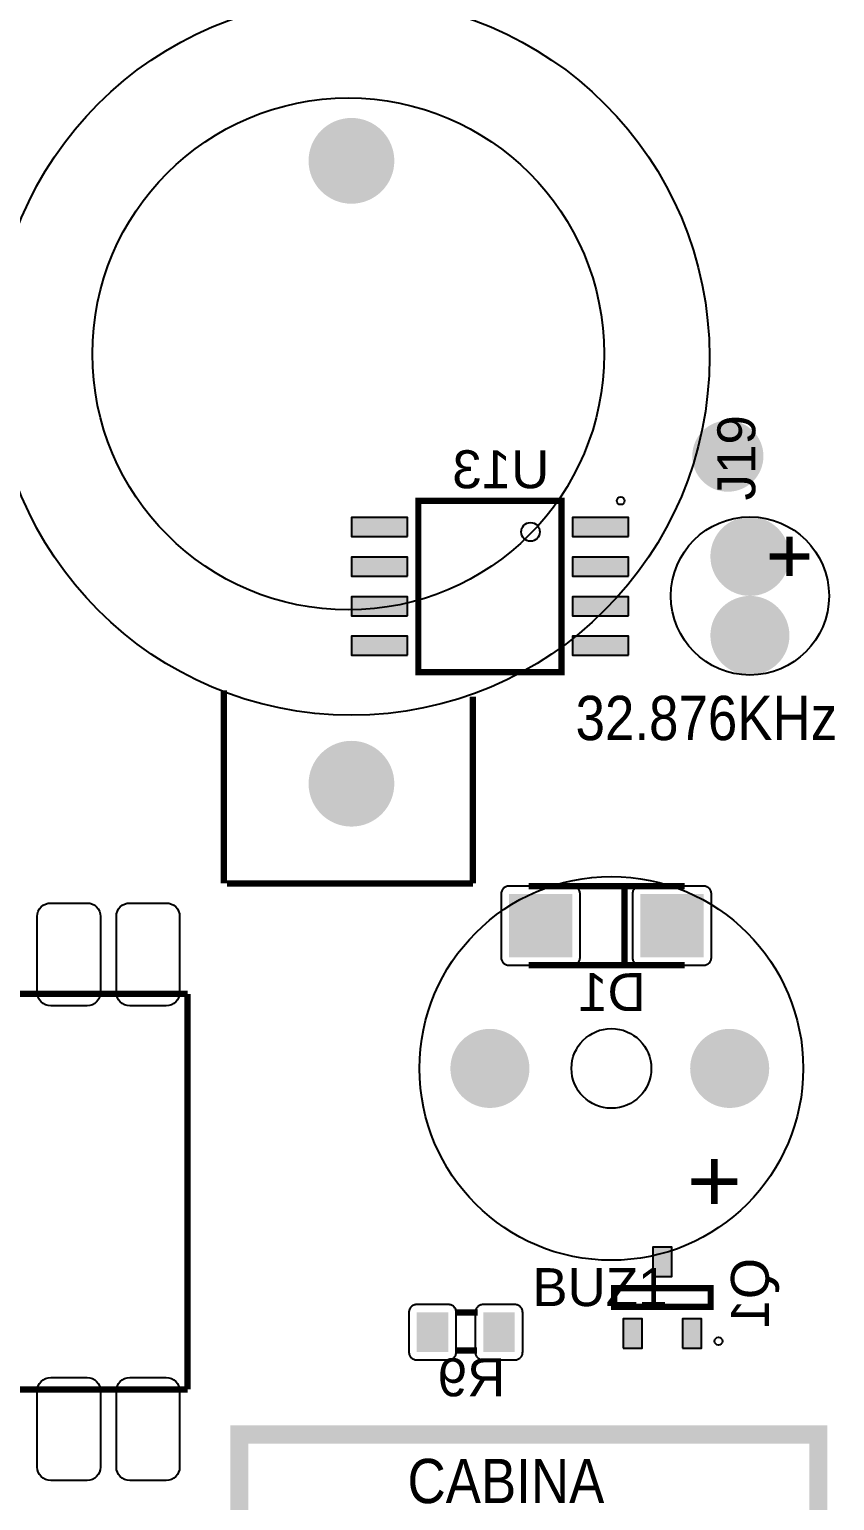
# Model space of a CAD drawing. Header units: inches. Extents: x 15 to 148, y 10 to 111.
# Drawn here: x 138.167 to 139.946, y 100.435 to 103.684 of the extents above; entities that cross this region are included whole.
import ezdxf

# ---------------------------------------------------------------- set-up
doc = ezdxf.new("R2010")
doc.units = ezdxf.units.IN
doc.header["$MEASUREMENT"] = 0
doc.layers.add('BLK_12AWG', color=7, linetype='Continuous')

# ---------------------------------------------------------------- blocks, each defined once
blk = doc.blocks.new('RPAD')
blk.add_trace([(-0.5, -0.5), (-0.5, 0.5), (0.5, -0.5), (0.5, 0.5)])
blk = doc.blocks.new('EPAD')
at = {"const_width": 0.5}
blk.add_lwpolyline([(-0.25, 0, 1), (0.25, 0, 1)], format="xyb", close=True, dxfattribs=at)
blk = doc.blocks.new('CBA2Board')
for points, const_width in [([(157.9035, 103.0032), (157.7224, 103.0032), (157.7224, 103.2198), (157.9035, 103.2198), (157.9035, 103.0032)], 0.00787), ([(157.9035, 103.0032), (157.7224, 103.0032), (157.7224, 103.2198), (157.9035, 103.2198), (157.9035, 103.0032)], 0.00787), ([(157.9035, 103.0032), (157.7224, 103.0032), (157.7224, 103.2198), (157.9035, 103.2198), (157.9035, 103.0032)], 0.00787), ([(158.1917, 103.1745), (158.1917, 103.1245)], 0.008), ([(158.1917, 103.1745), (158.1917, 103.1245)], 0.008), ([(158.1917, 103.1745), (158.1917, 103.1245)], 0.008), ([(158.2167, 103.1495), (158.1667, 103.1495)], 0.008), ([(158.2167, 103.1495), (158.1667, 103.1495)], 0.008), ([(158.2167, 103.1495), (158.1667, 103.1495)], 0.008), ([(157.4764, 102.7361), (157.4764, 102.9802)], 0.008), ([(157.4764, 102.7361), (157.4764, 102.9802)], 0.008), ([(157.4764, 102.7361), (157.4764, 102.9802)], 0.008), ([(157.7913, 102.9723), (157.7913, 102.7361)], 0.008), ([(157.7913, 102.9723), (157.7913, 102.7361)], 0.008), ([(157.7913, 102.9723), (157.7913, 102.7361)], 0.008), ([(157.4803, 102.7361), (157.7913, 102.7361)], 0.008), ([(157.4803, 102.7361), (157.7913, 102.7361)], 0.008), ([(157.4803, 102.7361), (157.7913, 102.7361)], 0.008), ([(158.059, 102.7326), (157.862, 102.7326)], 0.008), ([(158.059, 102.7326), (157.862, 102.7326)], 0.008), ([(158.059, 102.7326), (157.862, 102.7326)], 0.008), ([(157.983, 102.6326), (157.983, 102.7326)], 0.008), ([(157.983, 102.6326), (157.983, 102.7326)], 0.008), ([(157.983, 102.6326), (157.983, 102.7326)], 0.008), ([(157.862, 102.6326), (158.059, 102.6326)], 0.008), ([(157.862, 102.6326), (158.059, 102.6326)], 0.008), ([(157.862, 102.6326), (158.059, 102.6326)], 0.008), ([(155.4305, 102.5963), (157.4305, 102.5963)], 0.008), ([(155.4305, 102.5963), (157.4305, 102.5963)], 0.008), ([(155.4305, 102.5963), (157.4305, 102.5963)], 0.008), ([(157.4305, 102.5963), (157.4305, 102.0963)], 0.008), ([(157.4305, 102.5963), (157.4305, 102.0963)], 0.008), ([(157.4305, 102.5963), (157.4305, 102.0963)], 0.008), ([(157.97, 102.2007), (157.97, 102.2243), (158.092, 102.2243), (158.092, 102.2007), (157.97, 102.2007)], 0.00787), ([(157.97, 102.2007), (157.97, 102.2243), (158.092, 102.2243), (158.092, 102.2007), (157.97, 102.2007)], 0.00787), ([(157.97, 102.2007), (157.97, 102.2243), (158.092, 102.2243), (158.092, 102.2007), (157.97, 102.2007)], 0.00787), ([(157.7694, 102.1937), (157.7974, 102.1937)], 0.008), ([(157.7694, 102.1937), (157.7974, 102.1937)], 0.008), ([(157.7694, 102.1937), (157.7974, 102.1937)], 0.008), ([(157.7694, 102.1457), (157.7964, 102.1457)], 0.008), ([(157.7694, 102.1457), (157.7964, 102.1457)], 0.008), ([(157.7694, 102.1457), (157.7964, 102.1457)], 0.008), ([(155.4305, 102.0963), (157.4305, 102.0963)], 0.008), ([(155.4305, 102.0963), (157.4305, 102.0963)], 0.008), ([(155.4305, 102.0963), (157.4305, 102.0963)], 0.008), ([(157.4961, 101.744), (158.2283, 101.744), (158.2283, 102.0393), (157.4961, 102.0393), (157.4961, 101.744)], 0.023), ([(157.4961, 101.744), (158.2283, 101.744), (158.2283, 102.0393), (157.4961, 102.0393), (157.4961, 101.744)], 0.023), ([(157.4961, 101.744), (158.2283, 101.744), (158.2283, 102.0393), (157.4961, 102.0393), (157.4961, 101.744)], 0.023)]:
    blk.add_lwpolyline(points, dxfattribs=dict(const_width=const_width))
for points in [[(157.7087, 103.1745), (157.7087, 103.1985), (157.6377, 103.1985), (157.6377, 103.1745), (157.7087, 103.1745)], [(157.9882, 103.1745), (157.9882, 103.1985), (157.9172, 103.1985), (157.9172, 103.1745), (157.9882, 103.1745)], [(157.7087, 103.1245), (157.7087, 103.1485), (157.6377, 103.1485), (157.6377, 103.1245), (157.7087, 103.1245)], [(157.9882, 103.1245), (157.9882, 103.1485), (157.9172, 103.1485), (157.9172, 103.1245), (157.9882, 103.1245)], [(157.7087, 103.0745), (157.7087, 103.0985), (157.6377, 103.0985), (157.6377, 103.0745), (157.7087, 103.0745)], [(157.9882, 103.0745), (157.9882, 103.0985), (157.9172, 103.0985), (157.9172, 103.0745), (157.9882, 103.0745)], [(157.7087, 103.0245), (157.7087, 103.0485), (157.6377, 103.0485), (157.6377, 103.0245), (157.7087, 103.0245)], [(157.9882, 103.0245), (157.9882, 103.0485), (157.9172, 103.0485), (157.9172, 103.0245), (157.9882, 103.0245)], [(157.837, 102.6326), (157.917, 102.6326), (157.9181, 102.6327), (157.9191, 102.6328), (157.92, 102.6331), (157.921, 102.6334), (157.9218, 102.6338), (157.9227, 102.6343), (157.9234, 102.6349), (157.9241, 102.6355), (157.9248, 102.6362), (157.9253, 102.637), (157.9258, 102.6378), (157.9263, 102.6387), (157.9266, 102.6396), (157.9268, 102.6406), (157.927, 102.6416), (157.927, 102.6426), (157.927, 102.7226), (157.927, 102.7237), (157.9268, 102.7247), (157.9266, 102.7256), (157.9263, 102.7266), (157.9258, 102.7274), (157.9253, 102.7283), (157.9248, 102.729), (157.9241, 102.7297), (157.9234, 102.7304), (157.9227, 102.731), (157.9218, 102.7314), (157.921, 102.7319), (157.92, 102.7322), (157.9191, 102.7324), (157.9181, 102.7326), (157.917, 102.7326), (157.837, 102.7326), (157.836, 102.7326), (157.835, 102.7324), (157.834, 102.7322), (157.8331, 102.7319), (157.8322, 102.7314), (157.8314, 102.731), (157.8306, 102.7304), (157.8299, 102.7297), (157.8293, 102.729), (157.8287, 102.7283), (157.8282, 102.7274), (157.8278, 102.7266), (157.8275, 102.7256), (157.8272, 102.7247), (157.8271, 102.7237), (157.827, 102.7226), (157.827, 102.6426), (157.8271, 102.6416), (157.8272, 102.6406), (157.8275, 102.6396), (157.8278, 102.6387), (157.8282, 102.6378), (157.8287, 102.637), (157.8293, 102.6362), (157.8299, 102.6355), (157.8306, 102.6349), (157.8314, 102.6343), (157.8322, 102.6338), (157.8331, 102.6334), (157.834, 102.6331), (157.835, 102.6328), (157.836, 102.6327), (157.837, 102.6326)], [(158.003, 102.6326), (158.083, 102.6326), (158.0841, 102.6327), (158.0851, 102.6328), (158.086, 102.6331), (158.087, 102.6334), (158.0878, 102.6338), (158.0887, 102.6343), (158.0894, 102.6349), (158.0901, 102.6355), (158.0908, 102.6362), (158.0913, 102.637), (158.0918, 102.6378), (158.0923, 102.6387), (158.0926, 102.6396), (158.0928, 102.6406), (158.093, 102.6416), (158.093, 102.6426), (158.093, 102.7226), (158.093, 102.7237), (158.0928, 102.7247), (158.0926, 102.7256), (158.0923, 102.7266), (158.0918, 102.7274), (158.0913, 102.7283), (158.0908, 102.729), (158.0901, 102.7297), (158.0894, 102.7304), (158.0887, 102.731), (158.0878, 102.7314), (158.087, 102.7319), (158.086, 102.7322), (158.0851, 102.7324), (158.0841, 102.7326), (158.083, 102.7326), (158.003, 102.7326), (158.002, 102.7326), (158.001, 102.7324), (158, 102.7322), (157.9991, 102.7319), (157.9982, 102.7314), (157.9974, 102.731), (157.9966, 102.7304), (157.9959, 102.7297), (157.9953, 102.729), (157.9947, 102.7283), (157.9942, 102.7274), (157.9938, 102.7266), (157.9935, 102.7256), (157.9932, 102.7247), (157.9931, 102.7237), (157.993, 102.7226), (157.993, 102.6426), (157.9931, 102.6416), (157.9932, 102.6406), (157.9935, 102.6396), (157.9938, 102.6387), (157.9942, 102.6378), (157.9947, 102.637), (157.9953, 102.6362), (157.9959, 102.6355), (157.9966, 102.6349), (157.9974, 102.6343), (157.9982, 102.6338), (157.9991, 102.6334), (158, 102.6331), (158.001, 102.6328), (158.002, 102.6327), (158.003, 102.6326)], [(157.3035, 102.5813), (157.2575, 102.5813), (157.2541, 102.5817), (157.2508, 102.5826), (157.248, 102.5842), (157.2454, 102.5862), (157.2434, 102.5887), (157.2418, 102.5916), (157.2409, 102.5948), (157.2405, 102.5983), (157.2405, 102.6943), (157.2409, 102.6978), (157.2418, 102.701), (157.2434, 102.7039), (157.2454, 102.7064), (157.248, 102.7085), (157.2508, 102.71), (157.2541, 102.711), (157.2575, 102.7113), (157.3035, 102.7113), (157.307, 102.711), (157.3102, 102.71), (157.3131, 102.7085), (157.3156, 102.7064), (157.3177, 102.7039), (157.3192, 102.701), (157.3202, 102.6978), (157.3205, 102.6943), (157.3205, 102.5983), (157.3202, 102.5948), (157.3192, 102.5916), (157.3177, 102.5887), (157.3156, 102.5862), (157.3131, 102.5842), (157.3102, 102.5826), (157.307, 102.5817), (157.3035, 102.5813)], [(157.4035, 102.5813), (157.3575, 102.5813), (157.3541, 102.5817), (157.3508, 102.5826), (157.348, 102.5842), (157.3454, 102.5862), (157.3434, 102.5887), (157.3418, 102.5916), (157.3409, 102.5948), (157.3405, 102.5983), (157.3405, 102.6943), (157.3409, 102.6978), (157.3418, 102.701), (157.3434, 102.7039), (157.3454, 102.7064), (157.348, 102.7085), (157.3508, 102.71), (157.3541, 102.711), (157.3575, 102.7113), (157.4035, 102.7113), (157.407, 102.711), (157.4102, 102.71), (157.4131, 102.7085), (157.4156, 102.7064), (157.4177, 102.7039), (157.4192, 102.701), (157.4202, 102.6978), (157.4205, 102.6943), (157.4205, 102.5983), (157.4202, 102.5948), (157.4192, 102.5916), (157.4177, 102.5887), (157.4156, 102.5862), (157.4131, 102.5842), (157.4102, 102.5826), (157.407, 102.5817), (157.4035, 102.5813)], [(158.019, 102.2393), (158.043, 102.2393), (158.043, 102.2763), (158.019, 102.2763), (158.019, 102.2393)], [(157.7204, 102.1337), (157.7604, 102.1337), (157.7614, 102.1338), (157.7624, 102.1339), (157.7634, 102.1341), (157.7643, 102.1345), (157.7652, 102.1349), (157.766, 102.1354), (157.7668, 102.136), (157.7675, 102.1366), (157.7681, 102.1373), (157.7687, 102.1381), (157.7692, 102.1389), (157.7696, 102.1398), (157.77, 102.1407), (157.7702, 102.1417), (157.7703, 102.1427), (157.7704, 102.1437), (157.7704, 102.1937), (157.7703, 102.1947), (157.7702, 102.1958), (157.77, 102.1967), (157.7696, 102.1976), (157.7692, 102.1985), (157.7687, 102.1993), (157.7681, 102.2001), (157.7675, 102.2008), (157.7668, 102.2015), (157.766, 102.202), (157.7652, 102.2025), (157.7643, 102.2029), (157.7634, 102.2033), (157.7624, 102.2035), (157.7614, 102.2037), (157.7604, 102.2037), (157.7204, 102.2037), (157.7194, 102.2037), (157.7184, 102.2035), (157.7174, 102.2033), (157.7165, 102.2029), (157.7156, 102.2025), (157.7148, 102.202), (157.714, 102.2015), (157.7133, 102.2008), (157.7126, 102.2001), (157.7121, 102.1993), (157.7116, 102.1985), (157.7112, 102.1976), (157.7108, 102.1967), (157.7106, 102.1958), (157.7104, 102.1947), (157.7104, 102.1937), (157.7104, 102.1437), (157.7104, 102.1427), (157.7106, 102.1417), (157.7108, 102.1407), (157.7112, 102.1398), (157.7116, 102.1389), (157.7121, 102.1381), (157.7126, 102.1373), (157.7133, 102.1366), (157.714, 102.136), (157.7148, 102.1354), (157.7156, 102.1349), (157.7165, 102.1345), (157.7174, 102.1341), (157.7184, 102.1339), (157.7194, 102.1338), (157.7204, 102.1337)], [(157.8044, 102.1337), (157.8444, 102.1337), (157.8454, 102.1338), (157.8464, 102.1339), (157.8474, 102.1341), (157.8483, 102.1345), (157.8492, 102.1349), (157.85, 102.1354), (157.8508, 102.136), (157.8515, 102.1366), (157.8521, 102.1373), (157.8527, 102.1381), (157.8532, 102.1389), (157.8536, 102.1398), (157.854, 102.1407), (157.8542, 102.1417), (157.8543, 102.1427), (157.8544, 102.1437), (157.8544, 102.1937), (157.8543, 102.1947), (157.8542, 102.1958), (157.854, 102.1967), (157.8536, 102.1976), (157.8532, 102.1985), (157.8527, 102.1993), (157.8521, 102.2001), (157.8515, 102.2008), (157.8508, 102.2015), (157.85, 102.202), (157.8492, 102.2025), (157.8483, 102.2029), (157.8474, 102.2033), (157.8464, 102.2035), (157.8454, 102.2037), (157.8444, 102.2037), (157.8044, 102.2037), (157.8034, 102.2037), (157.8024, 102.2035), (157.8014, 102.2033), (157.8005, 102.2029), (157.7996, 102.2025), (157.7988, 102.202), (157.798, 102.2015), (157.7973, 102.2008), (157.7966, 102.2001), (157.7961, 102.1993), (157.7956, 102.1985), (157.7952, 102.1976), (157.7948, 102.1967), (157.7946, 102.1958), (157.7944, 102.1947), (157.7944, 102.1937), (157.7944, 102.1437), (157.7944, 102.1427), (157.7946, 102.1417), (157.7948, 102.1407), (157.7952, 102.1398), (157.7956, 102.1389), (157.7961, 102.1381), (157.7966, 102.1373), (157.7973, 102.1366), (157.798, 102.136), (157.7988, 102.1354), (157.7996, 102.1349), (157.8005, 102.1345), (157.8014, 102.1341), (157.8024, 102.1339), (157.8034, 102.1338), (157.8044, 102.1337)], [(157.9816, 102.1487), (158.0056, 102.1487), (158.0056, 102.1857), (157.9816, 102.1857), (157.9816, 102.1487)], [(158.0564, 102.1487), (158.0804, 102.1487), (158.0804, 102.1857), (158.0564, 102.1857), (158.0564, 102.1487)], [(157.2575, 102.1113), (157.3035, 102.1113), (157.307, 102.111), (157.3102, 102.11), (157.3131, 102.1085), (157.3156, 102.1064), (157.3177, 102.1039), (157.3192, 102.101), (157.3202, 102.0978), (157.3205, 102.0943), (157.3205, 101.9983), (157.3202, 101.9948), (157.3192, 101.9916), (157.3177, 101.9887), (157.3156, 101.9862), (157.3131, 101.9842), (157.3102, 101.9826), (157.307, 101.9817), (157.3035, 101.9813), (157.2575, 101.9813), (157.2541, 101.9817), (157.2508, 101.9826), (157.248, 101.9842), (157.2454, 101.9862), (157.2434, 101.9887), (157.2418, 101.9916), (157.2409, 101.9948), (157.2405, 101.9983), (157.2405, 102.0943), (157.2409, 102.0978), (157.2418, 102.101), (157.2434, 102.1039), (157.2454, 102.1064), (157.248, 102.1085), (157.2508, 102.11), (157.2541, 102.111), (157.2575, 102.1113)], [(157.3575, 102.1113), (157.4035, 102.1113), (157.407, 102.111), (157.4102, 102.11), (157.4131, 102.1085), (157.4156, 102.1064), (157.4177, 102.1039), (157.4192, 102.101), (157.4202, 102.0978), (157.4205, 102.0943), (157.4205, 101.9983), (157.4202, 101.9948), (157.4192, 101.9916), (157.4177, 101.9887), (157.4156, 101.9862), (157.4131, 101.9842), (157.4102, 101.9826), (157.407, 101.9817), (157.4035, 101.9813), (157.3575, 101.9813), (157.3541, 101.9817), (157.3508, 101.9826), (157.348, 101.9842), (157.3454, 101.9862), (157.3434, 101.9887), (157.3418, 101.9916), (157.3409, 101.9948), (157.3405, 101.9983), (157.3405, 102.0943), (157.3409, 102.0978), (157.3418, 102.101), (157.3434, 102.1039), (157.3454, 102.1064), (157.348, 102.1085), (157.3508, 102.11), (157.3541, 102.111), (157.3575, 102.1113)]]:
    blk.add_lwpolyline(points, close=True)
for centre, radius in [((157.6378, 103.4015), 0.4528), ((157.6378, 103.4015), 0.4528), ((157.6378, 103.4015), 0.4528), ((157.6338, 103.4054), 0.3236), ((157.6338, 103.4054), 0.3236), ((157.6338, 103.4054), 0.3236), ((157.9783, 103.2198), 0.00492), ((157.9783, 103.2198), 0.00492), ((157.9783, 103.2198), 0.00492), ((158.1417, 103.0995), 0.1), ((158.1417, 103.0995), 0.1), ((158.1417, 103.0995), 0.1), ((157.8642, 103.1804), 0.0118), ((157.8642, 103.1804), 0.0118), ((157.8642, 103.1804), 0.0118), ((157.9665, 102.5022), 0.2426), ((157.9665, 102.5022), 0.2426), ((157.9665, 102.5022), 0.2426), ((157.9665, 102.5022), 0.0504), ((157.9665, 102.5022), 0.0504), ((157.9665, 102.5022), 0.0504), ((158.1019, 102.1574), 0.00492), ((158.1019, 102.1574), 0.00492), ((158.1019, 102.1574), 0.00492)]:
    blk.add_circle(centre, radius)
for p, xscale, yscale in [((157.6378, 103.6495), 0.108425, 0.108425), ((158.1138, 103.2762), 0.09, 0.09), ((158.1417, 103.1495), 0.1, 0.1), ((158.1417, 103.0495), 0.1, 0.1), ((157.6378, 102.8621), 0.108425, 0.108425), ((157.8129, 102.5022), 0.1, 0.1), ((158.1161, 102.5022), 0.1, 0.1)]:
    blk.add_blockref('EPAD', p, dxfattribs=dict(xscale=xscale, yscale=yscale))
for p, xscale, yscale, rotation in [((157.6732, 103.1865), 0.024, 0.071, 270), ((157.9527, 103.1865), 0.024, 0.071, 270), ((157.6732, 103.1365), 0.024, 0.071, 270), ((157.9527, 103.1365), 0.024, 0.071, 270), ((157.6732, 103.0865), 0.024, 0.071, 270), ((157.9527, 103.0865), 0.024, 0.071, 270), ((157.6732, 103.0365), 0.024, 0.071, 270), ((157.9527, 103.0365), 0.024, 0.071, 270), ((157.877, 102.6826), 0.08, 0.08, 180), ((158.043, 102.6826), 0.08, 0.08, 180), ((158.031, 102.2578), 0.024, 0.037, 180), ((157.7404, 102.1687), 0.04, 0.05, 180), ((157.8244, 102.1687), 0.04, 0.05, 180), ((157.9936, 102.1672), 0.024, 0.037, 180), ((158.0684, 102.1672), 0.024, 0.037, 180)]:
    blk.add_blockref('RPAD', p, dxfattribs=dict(xscale=xscale, yscale=yscale, rotation=rotation))
for s, height, rotation, width, p in [('J19', 0.048, 90, 1.041667, (158.1485, 103.2202)), ('J19', 0.048, 90, 1.041667, (158.1485, 103.2202)), ('J19', 0.048, 90, 1.041667, (158.1485, 103.2202)), ('+', 0.08, 180, 1.125, (158.1318, 102.3977)), ('+', 0.08, 180, 1.125, (158.1318, 102.3977)), ('+', 0.08, 180, 1.125, (158.1318, 102.3977))]:
    blk.add_text(s, height=height, rotation=rotation, dxfattribs=dict(width=width)).set_placement(p)
at = {"text_generation_flag": 2, "width": 1.041667}
for s, p in [('U13', (157.888, 103.2356)), ('U13', (157.888, 103.2356)), ('U13', (157.888, 103.2356)), ('D1', (158.01, 102.5746)), ('D1', (158.01, 102.5746)), ('D1', (158.01, 102.5746)), ('R9', (157.8324, 102.0877)), ('R9', (157.8324, 102.0877)), ('R9', (157.8324, 102.0877))]:
    blk.add_text(s, height=0.048, dxfattribs=at).set_placement(p)
for s, height, width, p in [('32.876KHz', 0.056, 0.892857, (157.9212, 102.9172)), ('32.876KHz', 0.056, 0.892857, (157.9212, 102.9172)), ('32.876KHz', 0.056, 0.892857, (157.9212, 102.9172)), ('BUZ1', 0.048, 1.041667, (157.8665, 102.2017)), ('BUZ1', 0.048, 1.041667, (157.8665, 102.2017)), ('BUZ1', 0.048, 1.041667, (157.8665, 102.2017)), ('CABINA', 0.056, 0.892857, (157.7087, 101.9526)), ('CABINA', 0.056, 0.892857, (157.7087, 101.9526)), ('CABINA', 0.056, 0.892857, (157.7087, 101.9526))]:
    blk.add_text(s, height=height, dxfattribs=dict(width=width)).set_placement(p)
blk.add_text('Q1', height=0.048, rotation=90, dxfattribs=at).set_placement((158.1657, 102.2625))
blk.add_text('Q1', height=0.048, rotation=90, dxfattribs=at).set_placement((158.1657, 102.2625))
blk.add_text('Q1', height=0.048, rotation=90, dxfattribs=at).set_placement((158.1657, 102.2625))

msp = doc.modelspace()

# ---------------------------------------------------------------- block references
at = {"layer": 'BLK_12AWG', "xscale": 1.74680064, "yscale": 1.74680064, "zscale": 1.74680064}
msp.add_blockref('CBA2Board', (-136.4831, -77.6613), dxfattribs=at)

doc.saveas('drawing.dxf')
